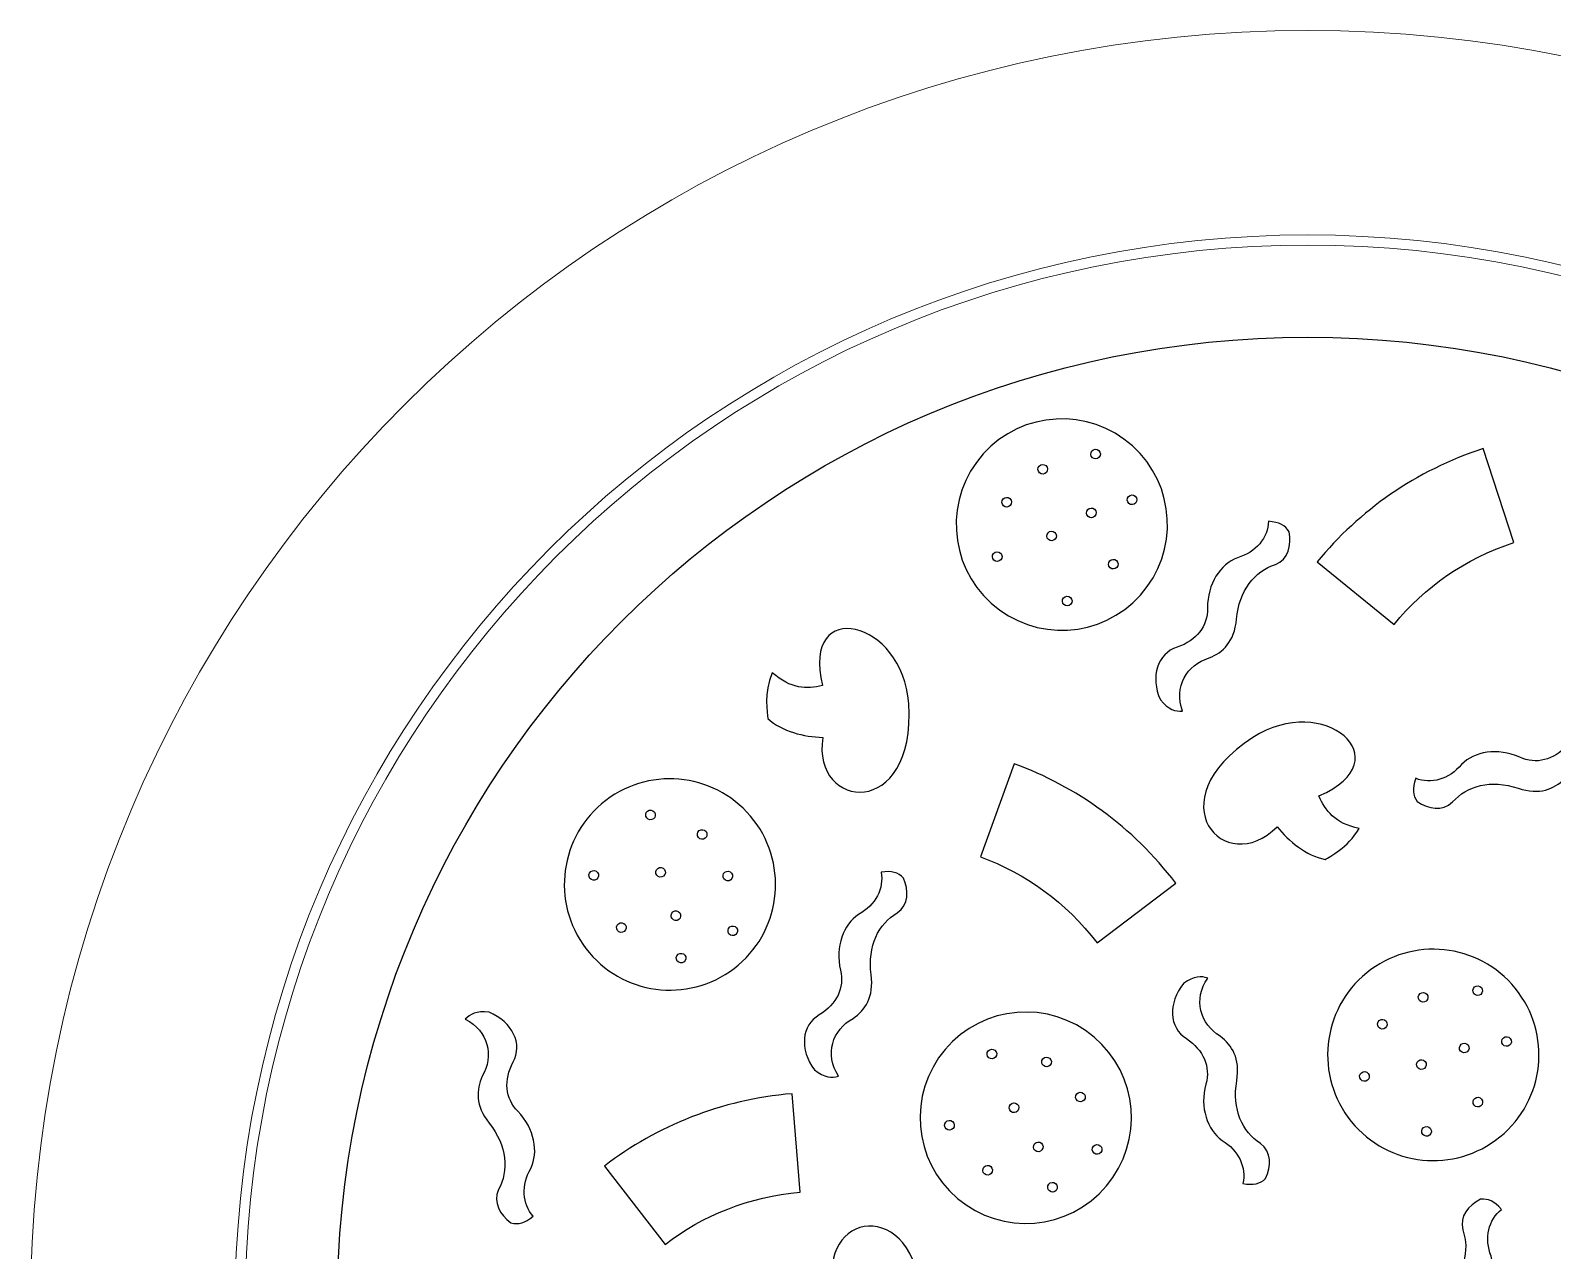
# Model space of a CAD drawing. Header units: millimetres. Extents: x -102 to 102, y -193 to 182.
# Drawn here: x -96.75 to -57.36, y 150.52 to 182.08 of the extents above; entities that cross this region are included whole.
import ezdxf

# ---------------------------------------------------------------- set-up
doc = ezdxf.new("R2010")
doc.units = ezdxf.units.MM
doc.header["$MEASUREMENT"] = 0
doc.layers.add('Layer 1', color=7, linetype='Continuous')

msp = doc.modelspace()

# ---------------------------------------------------------------- linework, layer by layer
at = {"layer": 'Layer 1', "color": 1, "lineweight": 9}
for points in [[(-30.6415, 149.0297), (-30.6415, 130.7738), (-45.4409, 115.9748), (-63.6965, 115.9748), (-63.6965, 115.9748), (-81.952, 115.9748), (-96.7514, 130.7738), (-96.7514, 149.0297), (-96.7514, 149.0297), (-96.7514, 167.2856), (-81.952, 182.0846), (-63.6965, 182.0846), (-63.6965, 182.0846), (-45.4409, 182.0846), (-30.6415, 167.2856), (-30.6415, 149.0297)], [(-35.9329, 149.0297), (-35.9329, 133.6962), (-48.363, 121.2661), (-63.6965, 121.2661), (-63.6965, 121.2661), (-79.03, 121.2661), (-91.4601, 133.6962), (-91.4601, 149.0297), (-91.4601, 149.0297), (-91.4601, 164.3632), (-79.03, 176.7933), (-63.6965, 176.7933), (-63.6965, 176.7933), (-48.363, 176.7933), (-35.9329, 164.3632), (-35.9329, 149.0297)], [(-36.1964, 149.0297), (-36.1964, 133.8419), (-48.5087, 121.5296), (-63.6965, 121.5296), (-63.6965, 121.5296), (-78.8843, 121.5296), (-91.1966, 133.8419), (-91.1966, 149.0297), (-91.1966, 149.0297), (-91.1966, 164.2175), (-78.8843, 176.5298), (-63.6965, 176.5298), (-63.6965, 176.5298), (-48.5087, 176.5298), (-36.1964, 164.2175), (-36.1964, 149.0297)]]:
    msp.add_open_spline(points, degree=3, knots=[0, 0, 0, 0, 0.2, 0.2, 0.2, 0.2, 0.4, 0.4, 0.4, 0.4, 0.6, 0.6, 0.6, 0.6, 1, 1, 1, 1], dxfattribs=at)
at = {"layer": 'Layer 1', "color": 250}
for points, knots in [([(-63.6964, 174.1485), (-77.5694, 174.1485), (-88.8156, 162.9023), (-88.8156, 149.0297), (-88.8156, 149.0297), (-88.8156, 135.157), (-77.5694, 123.9108), (-63.6964, 123.9108), (-63.6964, 123.9108), (-49.8238, 123.9108), (-38.5776, 135.157), (-38.5776, 149.0297), (-38.5776, 149.0297), (-38.5776, 162.9023), (-49.8238, 174.1485), (-63.6964, 174.1485)], [0, 0, 0, 0, 0.2, 0.2, 0.2, 0.2, 0.4, 0.4, 0.4, 0.4, 0.6, 0.6, 0.6, 0.6, 1, 1, 1, 1]), ([(-72.0946, 171.1277), (-71.0867, 172.2516), (-69.3581, 172.3461), (-68.2338, 171.3379), (-68.2338, 171.3379), (-67.1095, 170.33), (-67.0153, 168.6018), (-68.0232, 167.4771), (-68.0232, 167.4771), (-69.0311, 166.3532), (-70.7597, 166.2586), (-71.884, 167.2665), (-71.884, 167.2665), (-73.0083, 168.2747), (-73.1029, 170.003), (-72.0946, 171.1277)], [0, 0, 0, 0, 0.2, 0.2, 0.2, 0.2, 0.4, 0.4, 0.4, 0.4, 0.6, 0.6, 0.6, 0.6, 1, 1, 1, 1]), ([(-69.0923, 171.0414), (-69.0464, 171.0929), (-69.0507, 171.1716), (-69.1022, 171.2178), (-69.1022, 171.2178), (-69.1537, 171.264), (-69.232, 171.2595), (-69.2782, 171.2083), (-69.2782, 171.2083), (-69.3244, 171.1568), (-69.3202, 171.0781), (-69.269, 171.0319), (-69.269, 171.0319), (-69.2172, 170.9857), (-69.1385, 170.9899), (-69.0923, 171.0414)], [0, 0, 0, 0, 0.2, 0.2, 0.2, 0.2, 0.4, 0.4, 0.4, 0.4, 0.6, 0.6, 0.6, 0.6, 1, 1, 1, 1]), ([(-59.1533, 171.2674), (-59.1533, 171.2674), (-58.3635, 168.835), (-58.3635, 168.835), (-58.3635, 168.835), (-59.6246, 168.4254), (-60.6766, 167.6736), (-61.4608, 166.72), (-61.4608, 166.72), (-61.4608, 166.72), (-63.4488, 168.3351), (-63.4488, 168.3351), (-63.4488, 168.3351), (-63.4488, 168.3351), (-63.4491, 168.3354), (-63.4491, 168.3354), (-63.4491, 168.3354), (-62.364, 169.6587), (-60.9024, 170.6994), (-59.1533, 171.2674)], [0, 0, 0, 0, 0.1666667, 0.1666667, 0.1666667, 0.1666667, 0.3333333, 0.3333333, 0.3333333, 0.3333333, 0.5, 0.5, 0.5, 0.5, 0.6666667, 0.6666667, 0.6666667, 0.6666667, 1, 1, 1, 1]), ([(-70.46, 170.6494), (-70.4141, 170.7009), (-70.4183, 170.7796), (-70.4698, 170.8258), (-70.4698, 170.8258), (-70.5213, 170.8716), (-70.6, 170.8674), (-70.6459, 170.8163), (-70.6459, 170.8163), (-70.6921, 170.7644), (-70.6879, 170.6861), (-70.6367, 170.6399), (-70.6367, 170.6399), (-70.5848, 170.5937), (-70.5062, 170.5979), (-70.46, 170.6494)], [0, 0, 0, 0, 0.2, 0.2, 0.2, 0.2, 0.4, 0.4, 0.4, 0.4, 0.6, 0.6, 0.6, 0.6, 1, 1, 1, 1]), ([(-71.3922, 169.7971), (-71.346, 169.8486), (-71.3506, 169.9273), (-71.4017, 169.9735), (-71.4017, 169.9735), (-71.4532, 170.0193), (-71.5319, 170.0151), (-71.5781, 169.9639), (-71.5781, 169.9639), (-71.6243, 169.9121), (-71.6201, 169.8338), (-71.5686, 169.7876), (-71.5686, 169.7876), (-71.5171, 169.7413), (-71.4384, 169.7456), (-71.3922, 169.7971)], [0, 0, 0, 0, 0.2, 0.2, 0.2, 0.2, 0.4, 0.4, 0.4, 0.4, 0.6, 0.6, 0.6, 0.6, 1, 1, 1, 1]), ([(-68.148, 169.8594), (-68.1018, 169.9109), (-68.1063, 169.9892), (-68.1575, 170.0358), (-68.1575, 170.0358), (-68.209, 170.0817), (-68.2877, 170.0774), (-68.3335, 170.0263), (-68.3335, 170.0263), (-68.3801, 169.9744), (-68.3759, 169.8958), (-68.3244, 169.8499), (-68.3244, 169.8499), (-68.2728, 169.8037), (-68.1942, 169.8079), (-68.148, 169.8594)], [0, 0, 0, 0, 0.2, 0.2, 0.2, 0.2, 0.4, 0.4, 0.4, 0.4, 0.6, 0.6, 0.6, 0.6, 1, 1, 1, 1]), ([(-69.2015, 169.5211), (-69.1556, 169.5726), (-69.1598, 169.6513), (-69.2113, 169.6975), (-69.2113, 169.6975), (-69.2628, 169.7434), (-69.3415, 169.7391), (-69.3874, 169.688), (-69.3874, 169.688), (-69.4336, 169.6361), (-69.4294, 169.5574), (-69.3782, 169.5116), (-69.3782, 169.5116), (-69.3263, 169.4654), (-69.248, 169.4696), (-69.2015, 169.5211)], [0, 0, 0, 0, 0.2, 0.2, 0.2, 0.2, 0.4, 0.4, 0.4, 0.4, 0.6, 0.6, 0.6, 0.6, 1, 1, 1, 1]), ([(-70.4073, 168.9137), (-70.3558, 168.8675), (-70.2771, 168.8717), (-70.2309, 168.9233), (-70.2309, 168.9233), (-70.1847, 168.9748), (-70.1892, 169.0534), (-70.2404, 169.0996), (-70.2404, 169.0996), (-70.2919, 169.1455), (-70.3706, 169.1416), (-70.4168, 169.0901), (-70.4168, 169.0901), (-70.463, 169.0386), (-70.4588, 168.9596), (-70.4073, 168.9137)], [0, 0, 0, 0, 0.2, 0.2, 0.2, 0.2, 0.4, 0.4, 0.4, 0.4, 0.6, 0.6, 0.6, 0.6, 1, 1, 1, 1]), ([(-66.289, 167.1384), (-66.2925, 167.7696), (-65.957, 168.274), (-65.5153, 168.4448), (-65.5153, 168.4448), (-65.0366, 168.5785), (-64.7209, 168.962), (-64.7106, 169.387), (-64.7106, 169.387), (-64.433, 169.3616), (-64.2788, 169.2862), (-64.1758, 169.1108), (-64.1758, 169.1108), (-64.1151, 168.7626), (-64.1938, 168.4088), (-64.5332, 168.2673), (-64.5332, 168.2673), (-65.0652, 168.0973), (-65.4698, 167.6002), (-65.5375, 166.853), (-65.5375, 166.853), (-65.5915, 166.2678), (-65.8903, 165.9951), (-66.242, 165.8497), (-66.242, 165.8497), (-66.827, 165.6783), (-67.1688, 165.1019), (-66.937, 164.4767), (-66.937, 164.4767), (-67.1159, 164.4605), (-67.2947, 164.5095), (-67.5092, 164.7674), (-67.5092, 164.7674), (-67.7745, 165.3654), (-67.5851, 165.9722), (-67.075, 166.127), (-67.075, 166.127), (-66.574, 166.3045), (-66.2794, 166.6703), (-66.289, 167.1384)], [0, 0, 0, 0, 0.0909091, 0.0909091, 0.0909091, 0.0909091, 0.1818182, 0.1818182, 0.1818182, 0.1818182, 0.2727273, 0.2727273, 0.2727273, 0.2727273, 0.3636364, 0.3636364, 0.3636364, 0.3636364, 0.4545455, 0.4545455, 0.4545455, 0.4545455, 0.5454545, 0.5454545, 0.5454545, 0.5454546, 0.6363636, 0.6363636, 0.6363636, 0.6363636, 0.7272727, 0.7272727, 0.7272727, 0.7272727, 0.8181818, 0.8181818, 0.8181818, 0.8181818, 1, 1, 1, 1]), ([(-71.6382, 168.3887), (-71.592, 168.4402), (-71.5965, 168.5189), (-71.6477, 168.5651), (-71.6477, 168.5651), (-71.6992, 168.6113), (-71.7779, 168.6071), (-71.8241, 168.5556), (-71.8241, 168.5556), (-71.8703, 168.5041), (-71.8661, 168.4254), (-71.8146, 168.3796), (-71.8146, 168.3796), (-71.7631, 168.333), (-71.6844, 168.3372), (-71.6382, 168.3887)], [0, 0, 0, 0, 0.2, 0.2, 0.2, 0.2, 0.4, 0.4, 0.4, 0.4, 0.6, 0.6, 0.6, 0.6, 1, 1, 1, 1]), ([(-68.6351, 168.1937), (-68.5889, 168.2449), (-68.5935, 168.3235), (-68.6446, 168.3701), (-68.6446, 168.3701), (-68.6961, 168.416), (-68.7748, 168.4114), (-68.8207, 168.3606), (-68.8207, 168.3606), (-68.8672, 168.3087), (-68.863, 168.23), (-68.8115, 168.1842), (-68.8115, 168.1842), (-68.76, 168.138), (-68.6813, 168.1422), (-68.6351, 168.1937)], [0, 0, 0, 0, 0.2, 0.2, 0.2, 0.2, 0.4, 0.4, 0.4, 0.4, 0.6, 0.6, 0.6, 0.6, 1, 1, 1, 1]), ([(-77.5535, 165.4677), (-77.0769, 165.0475), (-76.6546, 165.0369), (-76.2553, 165.135), (-76.2553, 165.135), (-76.807, 167.4563), (-74.1591, 166.8386), (-74.0219, 164.6683), (-74.0219, 164.6683), (-73.8306, 161.6408), (-76.5329, 161.9004), (-76.2475, 163.7934), (-76.2475, 163.7934), (-76.7291, 163.8125), (-77.296, 163.9426), (-77.671, 164.2859), (-77.671, 164.2859), (-77.6798, 164.4288), (-77.7793, 164.9286), (-77.5535, 165.4677)], [0, 0, 0, 0, 0.1666667, 0.1666667, 0.1666667, 0.1666667, 0.3333333, 0.3333333, 0.3333333, 0.3333333, 0.5, 0.5, 0.5, 0.5, 0.6666667, 0.6666667, 0.6666667, 0.6666667, 1, 1, 1, 1]), ([(-69.8268, 167.2387), (-69.7805, 167.2899), (-69.7848, 167.3686), (-69.8363, 167.4151), (-69.8363, 167.4151), (-69.8878, 167.461), (-69.9665, 167.4564), (-70.0123, 167.4056), (-70.0123, 167.4056), (-70.0589, 167.3537), (-70.0547, 167.2751), (-70.0032, 167.2292), (-70.0032, 167.2292), (-69.9516, 167.183), (-69.873, 167.1872), (-69.8268, 167.2387)], [0, 0, 0, 0, 0.2, 0.2, 0.2, 0.2, 0.4, 0.4, 0.4, 0.4, 0.6, 0.6, 0.6, 0.6, 1, 1, 1, 1]), ([(-63.4061, 162.28), (-63.2466, 161.9008), (-62.9859, 161.5684), (-62.3643, 161.4372), (-62.3643, 161.4372), (-62.6614, 160.9338), (-63.1221, 160.7154), (-63.2417, 160.6367), (-63.2417, 160.6367), (-63.7412, 160.7327), (-64.1843, 161.1098), (-64.4873, 161.4848), (-64.4873, 161.4848), (-65.8349, 160.1249), (-67.657, 162.1375), (-65.1146, 163.7923), (-65.1146, 163.7923), (-63.2925, 164.9784), (-61.2146, 163.2233), (-63.4061, 162.28)], [0, 0, 0, 0, 0.1666667, 0.1666667, 0.1666667, 0.1666667, 0.3333333, 0.3333333, 0.3333333, 0.3333333, 0.5, 0.5, 0.5, 0.5, 0.6666667, 0.6666667, 0.6666667, 0.6666667, 1, 1, 1, 1]), ([(-56.9675, 163.5973), (-56.6218, 164.0026), (-55.9896, 163.9331), (-55.5479, 163.4512), (-55.5479, 163.4512), (-55.398, 163.151), (-55.4245, 162.9676), (-55.5109, 162.8102), (-55.5109, 162.8102), (-55.9903, 163.2727), (-56.6557, 163.1909), (-57.0469, 162.7227), (-57.0469, 162.7227), (-57.3206, 162.4585), (-57.6907, 162.2945), (-58.2485, 162.4797), (-58.2485, 162.4797), (-58.9604, 162.716), (-59.5777, 162.5446), (-59.9467, 162.1248), (-59.9467, 162.1248), (-60.2117, 161.8701), (-60.5673, 161.9399), (-60.8618, 162.1346), (-60.8618, 162.1346), (-60.9818, 162.2997), (-60.9895, 162.4712), (-60.9013, 162.7361), (-60.9013, 162.7361), (-60.508, 162.5749), (-60.03, 162.7104), (-59.716, 163.0956), (-59.716, 163.0956), (-59.3826, 163.4322), (-58.7861, 163.5376), (-58.2093, 163.2815), (-58.2093, 163.2815), (-57.7846, 163.0857), (-57.3309, 163.2089), (-56.9675, 163.5973)], [0, 0, 0, 0, 0.0909091, 0.0909091, 0.0909091, 0.0909091, 0.1818182, 0.1818182, 0.1818182, 0.1818182, 0.2727273, 0.2727273, 0.2727273, 0.2727273, 0.3636364, 0.3636364, 0.3636364, 0.3636364, 0.4545455, 0.4545455, 0.4545455, 0.4545455, 0.5454545, 0.5454545, 0.5454545, 0.5454546, 0.6363636, 0.6363636, 0.6363636, 0.6363636, 0.7272727, 0.7272727, 0.7272727, 0.7272727, 0.8181818, 0.8181818, 0.8181818, 0.8181818, 1, 1, 1, 1]), ([(-69.1475, 158.4763), (-69.9497, 159.5326), (-71.006, 160.2776), (-72.1645, 160.7041), (-72.1645, 160.7041), (-72.1645, 160.7041), (-71.2949, 163.1129), (-71.2949, 163.1129), (-71.2949, 163.1129), (-71.2949, 163.1129), (-71.2949, 163.1136), (-71.2949, 163.1136), (-71.2949, 163.1136), (-69.6876, 162.5252), (-68.2232, 161.488), (-67.1109, 160.024), (-67.1109, 160.024), (-67.1109, 160.024), (-69.1475, 158.4763), (-69.1475, 158.4763)], [0, 0, 0, 0, 0.1666667, 0.1666667, 0.1666667, 0.1666667, 0.3333333, 0.3333333, 0.3333333, 0.3333333, 0.5, 0.5, 0.5, 0.5, 0.6666667, 0.6666667, 0.6666667, 0.6666667, 1, 1, 1, 1]), ([(-81.8599, 162.1639), (-80.659, 163.0797), (-78.9435, 162.849), (-78.0276, 161.6489), (-78.0276, 161.6489), (-77.1118, 160.448), (-77.3426, 158.7325), (-78.5427, 157.8166), (-78.5427, 157.8166), (-79.7436, 156.9008), (-81.4591, 157.1315), (-82.3749, 158.3317), (-82.3749, 158.3317), (-83.2907, 159.5326), (-83.06, 161.2481), (-81.8599, 162.1639)], [0, 0, 0, 0, 0.2, 0.2, 0.2, 0.2, 0.4, 0.4, 0.4, 0.4, 0.6, 0.6, 0.6, 0.6, 1, 1, 1, 1]), ([(-80.6281, 161.689), (-80.5735, 161.7307), (-80.5629, 161.8093), (-80.6049, 161.8637), (-80.6049, 161.8637), (-80.6468, 161.9187), (-80.7248, 161.9296), (-80.7798, 161.8877), (-80.7798, 161.8877), (-80.8349, 161.8457), (-80.8451, 161.7677), (-80.8031, 161.7123), (-80.8031, 161.7123), (-80.7615, 161.6577), (-80.6832, 161.6471), (-80.6281, 161.689)], [0, 0, 0, 0, 0.2, 0.2, 0.2, 0.2, 0.4, 0.4, 0.4, 0.4, 0.6, 0.6, 0.6, 0.6, 1, 1, 1, 1]), ([(-79.2908, 161.184), (-79.2361, 161.226), (-79.2255, 161.3043), (-79.2675, 161.359), (-79.2675, 161.359), (-79.3095, 161.4136), (-79.3874, 161.4246), (-79.4425, 161.3826), (-79.4425, 161.3826), (-79.4975, 161.3406), (-79.5077, 161.2626), (-79.4657, 161.2073), (-79.4657, 161.2073), (-79.4241, 161.1526), (-79.3458, 161.142), (-79.2908, 161.184)], [0, 0, 0, 0, 0.2, 0.2, 0.2, 0.2, 0.4, 0.4, 0.4, 0.4, 0.6, 0.6, 0.6, 0.6, 1, 1, 1, 1]), ([(-82.0972, 160.1246), (-82.0425, 160.1666), (-82.0315, 160.2449), (-82.0735, 160.2996), (-82.0735, 160.2996), (-82.1155, 160.3546), (-82.1935, 160.3652), (-82.2485, 160.3232), (-82.2485, 160.3232), (-82.3035, 160.2813), (-82.3141, 160.2033), (-82.2721, 160.1479), (-82.2721, 160.1479), (-82.2305, 160.0932), (-82.1518, 160.0826), (-82.0972, 160.1246)], [0, 0, 0, 0, 0.2, 0.2, 0.2, 0.2, 0.4, 0.4, 0.4, 0.4, 0.6, 0.6, 0.6, 0.6, 1, 1, 1, 1]), ([(-80.3664, 160.2066), (-80.3117, 160.2482), (-80.3011, 160.3266), (-80.3431, 160.3816), (-80.3431, 160.3816), (-80.385, 160.4363), (-80.463, 160.4472), (-80.518, 160.4049), (-80.518, 160.4049), (-80.5731, 160.3632), (-80.5833, 160.2853), (-80.5413, 160.2299), (-80.5413, 160.2299), (-80.4997, 160.1752), (-80.4214, 160.1646), (-80.3664, 160.2066)], [0, 0, 0, 0, 0.2, 0.2, 0.2, 0.2, 0.4, 0.4, 0.4, 0.4, 0.6, 0.6, 0.6, 0.6, 1, 1, 1, 1]), ([(-78.6279, 160.1091), (-78.5733, 160.1507), (-78.5627, 160.229), (-78.6047, 160.2837), (-78.6047, 160.2837), (-78.6466, 160.3388), (-78.7246, 160.3493), (-78.7796, 160.3074), (-78.7796, 160.3074), (-78.8347, 160.2654), (-78.8449, 160.1874), (-78.8029, 160.132), (-78.8029, 160.132), (-78.7613, 160.0773), (-78.683, 160.0671), (-78.6279, 160.1091)], [0, 0, 0, 0, 0.2, 0.2, 0.2, 0.2, 0.4, 0.4, 0.4, 0.4, 0.6, 0.6, 0.6, 0.6, 1, 1, 1, 1]), ([(-75.7886, 157.7722), (-75.929, 158.3871), (-75.711, 158.9526), (-75.3173, 159.2154), (-75.3173, 159.2154), (-74.8791, 159.45), (-74.6544, 159.8931), (-74.7369, 160.3104), (-74.7369, 160.3104), (-74.4604, 160.3457), (-74.2935, 160.3055), (-74.1549, 160.1566), (-74.1549, 160.1566), (-74.0197, 159.8303), (-74.0194, 159.4676), (-74.32, 159.256), (-74.32, 159.256), (-74.8026, 158.9741), (-75.089, 158.4012), (-74.9931, 157.6572), (-74.9931, 157.6572), (-74.9183, 157.0744), (-75.1504, 156.7428), (-75.4626, 156.5244), (-75.4626, 156.5244), (-75.9964, 156.2298), (-76.2041, 155.5931), (-75.8418, 155.0336), (-75.8418, 155.0336), (-76.0129, 154.9785), (-76.1981, 154.9874), (-76.4638, 155.1927), (-76.4638, 155.1927), (-76.8525, 155.7183), (-76.7996, 156.3519), (-76.3357, 156.6137), (-76.3357, 156.6137), (-75.8849, 156.8962), (-75.6767, 157.3171), (-75.7886, 157.7722)], [0, 0, 0, 0, 0.0909091, 0.0909091, 0.0909091, 0.0909091, 0.1818182, 0.1818182, 0.1818182, 0.1818182, 0.2727273, 0.2727273, 0.2727273, 0.2727273, 0.3636364, 0.3636364, 0.3636364, 0.3636364, 0.4545455, 0.4545455, 0.4545455, 0.4545455, 0.5454545, 0.5454545, 0.5454545, 0.5454546, 0.6363636, 0.6363636, 0.6363636, 0.6363636, 0.7272727, 0.7272727, 0.7272727, 0.7272727, 0.8181818, 0.8181818, 0.8181818, 0.8181818, 1, 1, 1, 1]), ([(-79.9719, 159.0839), (-79.9172, 159.1255), (-79.9063, 159.2038), (-79.9482, 159.2585), (-79.9482, 159.2585), (-79.9902, 159.3135), (-80.0682, 159.3245), (-80.1232, 159.2821), (-80.1232, 159.2821), (-80.1783, 159.2405), (-80.1888, 159.1622), (-80.1469, 159.1071), (-80.1469, 159.1071), (-80.1049, 159.0525), (-80.0266, 159.0419), (-79.9719, 159.0839)], [0, 0, 0, 0, 0.2, 0.2, 0.2, 0.2, 0.4, 0.4, 0.4, 0.4, 0.6, 0.6, 0.6, 0.6, 1, 1, 1, 1]), ([(-81.3816, 158.7755), (-81.3273, 158.8172), (-81.3163, 158.8955), (-81.3583, 158.9502), (-81.3583, 158.9502), (-81.4003, 159.0052), (-81.4783, 159.0161), (-81.5333, 158.9738), (-81.5333, 158.9738), (-81.5883, 158.9318), (-81.5989, 158.8538), (-81.5569, 158.7988), (-81.5569, 158.7988), (-81.515, 158.7438), (-81.4366, 158.7335), (-81.3816, 158.7755)], [0, 0, 0, 0, 0.2, 0.2, 0.2, 0.2, 0.4, 0.4, 0.4, 0.4, 0.6, 0.6, 0.6, 0.6, 1, 1, 1, 1]), ([(-78.6734, 158.7152), (-78.6318, 158.6606), (-78.5535, 158.65), (-78.4984, 158.6923), (-78.4984, 158.6923), (-78.4437, 158.7339), (-78.4332, 158.8119), (-78.4751, 158.8669), (-78.4751, 158.8669), (-78.5171, 158.922), (-78.5951, 158.9325), (-78.6501, 158.8906), (-78.6501, 158.8906), (-78.7052, 158.8486), (-78.7154, 158.7703), (-78.6734, 158.7152)], [0, 0, 0, 0, 0.2, 0.2, 0.2, 0.2, 0.4, 0.4, 0.4, 0.4, 0.6, 0.6, 0.6, 0.6, 1, 1, 1, 1]), ([(-58.7219, 153.4588), (-59.8938, 152.5066), (-61.6157, 152.6844), (-62.5675, 153.8567), (-62.5675, 153.8567), (-63.5197, 155.0286), (-63.3419, 156.7505), (-62.1696, 157.7023), (-62.1696, 157.7023), (-60.9977, 158.6545), (-59.2757, 158.4763), (-58.3239, 157.3044), (-58.3239, 157.3044), (-57.3718, 156.1325), (-57.55, 154.4106), (-58.7219, 153.4588)], [0, 0, 0, 0, 0.2, 0.2, 0.2, 0.2, 0.4, 0.4, 0.4, 0.4, 0.6, 0.6, 0.6, 0.6, 1, 1, 1, 1]), ([(-80.0115, 158.0086), (-79.9699, 157.9539), (-79.8915, 157.9434), (-79.8365, 157.9853), (-79.8365, 157.9853), (-79.7818, 158.0273), (-79.7713, 158.1053), (-79.8132, 158.1603), (-79.8132, 158.1603), (-79.8552, 158.2154), (-79.9332, 158.2256), (-79.9882, 158.184), (-79.9882, 158.184), (-80.0432, 158.142), (-80.0535, 158.0637), (-80.0115, 158.0086)], [0, 0, 0, 0, 0.2, 0.2, 0.2, 0.2, 0.4, 0.4, 0.4, 0.4, 0.6, 0.6, 0.6, 0.6, 1, 1, 1, 1]), ([(-65.9584, 156.0623), (-65.6547, 155.8323), (-65.4349, 155.4922), (-65.5319, 154.9126), (-65.5319, 154.9126), (-65.6554, 154.1728), (-65.3908, 153.5897), (-64.9188, 153.2898), (-64.9188, 153.2898), (-64.6263, 153.0668), (-64.6401, 152.7052), (-64.7875, 152.3839), (-64.7875, 152.3839), (-64.9315, 152.2399), (-65.1001, 152.2061), (-65.3749, 152.2523), (-65.3749, 152.2523), (-65.2765, 152.6657), (-65.485, 153.1169), (-65.9136, 153.3678), (-65.9136, 153.3678), (-66.2974, 153.6447), (-66.4943, 154.218), (-66.3306, 154.8276), (-66.3306, 154.8276), (-66.2025, 155.2777), (-66.3948, 155.7067), (-66.8344, 156.0055), (-66.8344, 156.0055), (-67.2884, 156.2845), (-67.3173, 156.9195), (-66.9091, 157.4307), (-66.9091, 157.4307), (-66.6357, 157.6251), (-66.4505, 157.6272), (-66.2819, 157.5662), (-66.2819, 157.5662), (-66.6647, 157.0208), (-66.4805, 156.3759), (-65.9584, 156.0623)], [0, 0, 0, 0, 0.0909091, 0.0909091, 0.0909091, 0.0909091, 0.1818182, 0.1818182, 0.1818182, 0.1818182, 0.2727273, 0.2727273, 0.2727273, 0.2727273, 0.3636364, 0.3636364, 0.3636364, 0.3636364, 0.4545455, 0.4545455, 0.4545455, 0.4545455, 0.5454545, 0.5454545, 0.5454545, 0.5454546, 0.6363636, 0.6363636, 0.6363636, 0.6363636, 0.7272727, 0.7272727, 0.7272727, 0.7272727, 0.8181818, 0.8181818, 0.8181818, 0.8181818, 1, 1, 1, 1]), ([(-60.6304, 156.9737), (-60.5771, 157.0171), (-60.569, 157.0958), (-60.6124, 157.1494), (-60.6124, 157.1494), (-60.6558, 157.203), (-60.7345, 157.2111), (-60.7877, 157.1677), (-60.7877, 157.1677), (-60.8417, 157.124), (-60.8498, 157.0453), (-60.8064, 156.9921), (-60.8064, 156.9921), (-60.7627, 156.9381), (-60.684, 156.9303), (-60.6304, 156.9737)], [0, 0, 0, 0, 0.2, 0.2, 0.2, 0.2, 0.4, 0.4, 0.4, 0.4, 0.6, 0.6, 0.6, 0.6, 1, 1, 1, 1]), ([(-59.2183, 157.1467), (-59.1647, 157.1901), (-59.1565, 157.2687), (-59.2003, 157.3224), (-59.2003, 157.3224), (-59.2437, 157.3756), (-59.3223, 157.3837), (-59.3756, 157.3404), (-59.3756, 157.3404), (-59.4296, 157.297), (-59.4374, 157.2183), (-59.394, 157.1647), (-59.394, 157.1647), (-59.3502, 157.1107), (-59.2719, 157.1029), (-59.2183, 157.1467)], [0, 0, 0, 0, 0.2, 0.2, 0.2, 0.2, 0.4, 0.4, 0.4, 0.4, 0.6, 0.6, 0.6, 0.6, 1, 1, 1, 1]), ([(-73.0789, 155.7233), (-72.1034, 156.8754), (-70.3784, 157.019), (-69.2255, 156.0432), (-69.2255, 156.0432), (-68.0733, 155.0674), (-67.9297, 153.3427), (-68.9055, 152.1898), (-68.9055, 152.1898), (-69.8813, 151.0373), (-71.606, 150.8941), (-72.7586, 151.8699), (-72.7586, 151.8699), (-73.9114, 152.8453), (-74.0547, 154.5704), (-73.0789, 155.7233)], [0, 0, 0, 0, 0.2, 0.2, 0.2, 0.2, 0.4, 0.4, 0.4, 0.4, 0.6, 0.6, 0.6, 0.6, 1, 1, 1, 1]), ([(-84.8814, 156.6846), (-84.2782, 156.4327), (-83.9981, 155.8619), (-84.2623, 155.3987), (-84.2623, 155.3987), (-84.5043, 154.9253), (-84.4665, 154.4571), (-84.1378, 154.1238), (-84.1378, 154.1238), (-83.7017, 153.668), (-83.5987, 153.0707), (-83.8019, 152.6432), (-83.8019, 152.6432), (-84.0573, 152.2166), (-84.0235, 151.7213), (-83.7381, 151.4056), (-83.7381, 151.4056), (-83.9571, 151.2331), (-84.1212, 151.1823), (-84.3173, 151.2395), (-84.3173, 151.2395), (-84.6006, 151.4494), (-84.7865, 151.7605), (-84.6366, 152.0964), (-84.6366, 152.0964), (-84.3674, 152.586), (-84.4157, 153.2252), (-84.8789, 153.8144), (-84.8789, 153.8144), (-85.2434, 154.2762), (-85.2137, 154.6804), (-85.0578, 155.0276), (-85.0578, 155.0276), (-84.7505, 155.5539), (-84.8991, 156.208), (-85.4967, 156.5025), (-85.4967, 156.5025), (-85.3778, 156.637), (-85.2148, 156.7241), (-84.8814, 156.6846)], [0, 0, 0, 0, 0.0909091, 0.0909091, 0.0909091, 0.0909091, 0.1818182, 0.1818182, 0.1818182, 0.1818182, 0.2727273, 0.2727273, 0.2727273, 0.2727273, 0.3636364, 0.3636364, 0.3636364, 0.3636364, 0.4545455, 0.4545455, 0.4545455, 0.4545455, 0.5454545, 0.5454545, 0.5454545, 0.5454546, 0.6363636, 0.6363636, 0.6363636, 0.6363636, 0.7272727, 0.7272727, 0.7272727, 0.7272727, 0.8181818, 0.8181818, 0.8181818, 0.8181818, 1, 1, 1, 1]), ([(-61.8424, 156.4721), (-61.896, 156.4287), (-61.9042, 156.3501), (-61.8608, 156.2965), (-61.8608, 156.2965), (-61.817, 156.2428), (-61.7383, 156.2347), (-61.6847, 156.2785), (-61.6847, 156.2785), (-61.6311, 156.3219), (-61.6233, 156.4005), (-61.6667, 156.4541), (-61.6667, 156.4541), (-61.7105, 156.5078), (-61.7888, 156.5155), (-61.8424, 156.4721)], [0, 0, 0, 0, 0.2, 0.2, 0.2, 0.2, 0.4, 0.4, 0.4, 0.4, 0.6, 0.6, 0.6, 0.6, 1, 1, 1, 1]), ([(-58.6285, 156.0246), (-58.6821, 155.9809), (-58.6902, 155.9022), (-58.6468, 155.8489), (-58.6468, 155.8489), (-58.6034, 155.7953), (-58.5248, 155.7872), (-58.4711, 155.8306), (-58.4711, 155.8306), (-58.4172, 155.874), (-58.4094, 155.9526), (-58.4531, 156.0063), (-58.4531, 156.0063), (-58.4965, 156.0602), (-58.5752, 156.068), (-58.6285, 156.0246)], [0, 0, 0, 0, 0.2, 0.2, 0.2, 0.2, 0.4, 0.4, 0.4, 0.4, 0.6, 0.6, 0.6, 0.6, 1, 1, 1, 1]), ([(-71.7743, 155.524), (-71.7298, 155.5763), (-71.7362, 155.6553), (-71.7887, 155.6997), (-71.7887, 155.6997), (-71.8417, 155.7445), (-71.9203, 155.7378), (-71.9648, 155.6853), (-71.9648, 155.6853), (-72.0096, 155.6327), (-72.0029, 155.5537), (-71.9503, 155.5092), (-71.9503, 155.5092), (-71.8977, 155.4644), (-71.8191, 155.4711), (-71.7743, 155.524)], [0, 0, 0, 0, 0.2, 0.2, 0.2, 0.2, 0.4, 0.4, 0.4, 0.4, 0.6, 0.6, 0.6, 0.6, 1, 1, 1, 1]), ([(-59.7223, 155.8558), (-59.7759, 155.8124), (-59.784, 155.7337), (-59.7406, 155.6805), (-59.7406, 155.6805), (-59.6972, 155.6268), (-59.6186, 155.6184), (-59.565, 155.6621), (-59.565, 155.6621), (-59.511, 155.7055), (-59.5032, 155.7842), (-59.547, 155.8378), (-59.547, 155.8378), (-59.5904, 155.8914), (-59.669, 155.8992), (-59.7223, 155.8558)], [0, 0, 0, 0, 0.2, 0.2, 0.2, 0.2, 0.4, 0.4, 0.4, 0.4, 0.6, 0.6, 0.6, 0.6, 1, 1, 1, 1]), ([(-70.3597, 155.318), (-70.3149, 155.3706), (-70.3216, 155.4493), (-70.3742, 155.4937), (-70.3742, 155.4937), (-70.4267, 155.5385), (-70.5058, 155.5318), (-70.5502, 155.4796), (-70.5502, 155.4796), (-70.595, 155.4267), (-70.5883, 155.348), (-70.5354, 155.3032), (-70.5354, 155.3032), (-70.4832, 155.2588), (-70.4042, 155.2655), (-70.3597, 155.318)], [0, 0, 0, 0, 0.2, 0.2, 0.2, 0.2, 0.4, 0.4, 0.4, 0.4, 0.6, 0.6, 0.6, 0.6, 1, 1, 1, 1]), ([(-60.6569, 155.409), (-60.7003, 155.4622), (-60.779, 155.4707), (-60.8323, 155.4273), (-60.8323, 155.4273), (-60.8859, 155.3836), (-60.8944, 155.3049), (-60.851, 155.2516), (-60.851, 155.2516), (-60.8072, 155.1977), (-60.7286, 155.1895), (-60.6749, 155.2333), (-60.6749, 155.2333), (-60.6213, 155.2767), (-60.6132, 155.3553), (-60.6569, 155.409)], [0, 0, 0, 0, 0.2, 0.2, 0.2, 0.2, 0.4, 0.4, 0.4, 0.4, 0.6, 0.6, 0.6, 0.6, 1, 1, 1, 1]), ([(-62.3061, 155.1203), (-62.3597, 155.0765), (-62.3682, 154.9978), (-62.3248, 154.9446), (-62.3248, 154.9446), (-62.2811, 154.891), (-62.2024, 154.8825), (-62.1488, 154.9262), (-62.1488, 154.9262), (-62.0951, 154.9696), (-62.087, 155.0483), (-62.1308, 155.1019), (-62.1308, 155.1019), (-62.1742, 155.1555), (-62.2528, 155.1636), (-62.3061, 155.1203)], [0, 0, 0, 0, 0.2, 0.2, 0.2, 0.2, 0.4, 0.4, 0.4, 0.4, 0.6, 0.6, 0.6, 0.6, 1, 1, 1, 1]), ([(-80.3285, 150.6789), (-80.3285, 150.6789), (-81.8934, 152.706), (-81.8934, 152.706), (-81.8934, 152.706), (-81.8934, 152.706), (-81.8937, 152.7063), (-81.8937, 152.7063), (-81.8937, 152.7063), (-80.5345, 153.7463), (-78.8733, 154.4243), (-77.0409, 154.5767), (-77.0409, 154.5767), (-77.0409, 154.5767), (-76.8289, 152.0279), (-76.8289, 152.0279), (-76.8289, 152.0279), (-78.1504, 151.9182), (-79.3467, 151.4275), (-80.3285, 150.6789)], [0, 0, 0, 0, 0.1666667, 0.1666667, 0.1666667, 0.1666667, 0.3333333, 0.3333333, 0.3333333, 0.3333333, 0.5, 0.5, 0.5, 0.5, 0.6666667, 0.6666667, 0.6666667, 0.6666667, 1, 1, 1, 1]), ([(-69.4812, 154.4106), (-69.4368, 154.4631), (-69.4435, 154.5418), (-69.4957, 154.5863), (-69.4957, 154.5863), (-69.5486, 154.6311), (-69.6273, 154.6244), (-69.6717, 154.5721), (-69.6717, 154.5721), (-69.7165, 154.5192), (-69.7098, 154.4406), (-69.6573, 154.3958), (-69.6573, 154.3958), (-69.6047, 154.3513), (-69.526, 154.358), (-69.4812, 154.4106)], [0, 0, 0, 0, 0.2, 0.2, 0.2, 0.2, 0.4, 0.4, 0.4, 0.4, 0.6, 0.6, 0.6, 0.6, 1, 1, 1, 1]), ([(-59.3709, 154.456), (-59.4245, 154.4123), (-59.433, 154.3336), (-59.3896, 154.2804), (-59.3896, 154.2804), (-59.3458, 154.2267), (-59.2672, 154.2183), (-59.2135, 154.262), (-59.2135, 154.262), (-59.1599, 154.3054), (-59.1518, 154.3841), (-59.1956, 154.4377), (-59.1956, 154.4377), (-59.2389, 154.4913), (-59.3176, 154.4994), (-59.3709, 154.456)], [0, 0, 0, 0, 0.2, 0.2, 0.2, 0.2, 0.4, 0.4, 0.4, 0.4, 0.6, 0.6, 0.6, 0.6, 1, 1, 1, 1]), ([(-71.2, 154.1322), (-71.1555, 154.1848), (-71.1622, 154.2635), (-71.2144, 154.3083), (-71.2144, 154.3083), (-71.2674, 154.3527), (-71.346, 154.3464), (-71.3905, 154.2938), (-71.3905, 154.2938), (-71.4353, 154.2412), (-71.4286, 154.1622), (-71.376, 154.1174), (-71.376, 154.1174), (-71.3235, 154.073), (-71.2448, 154.0797), (-71.2, 154.1322)], [0, 0, 0, 0, 0.2, 0.2, 0.2, 0.2, 0.4, 0.4, 0.4, 0.4, 0.6, 0.6, 0.6, 0.6, 1, 1, 1, 1]), ([(-72.8726, 153.6806), (-72.8281, 153.7328), (-72.8348, 153.8118), (-72.887, 153.8563), (-72.887, 153.8563), (-72.94, 153.9011), (-73.0186, 153.8944), (-73.0631, 153.8418), (-73.0631, 153.8418), (-73.1079, 153.7892), (-73.1012, 153.7106), (-73.0486, 153.6658), (-73.0486, 153.6658), (-72.996, 153.621), (-72.9174, 153.6277), (-72.8726, 153.6806)], [0, 0, 0, 0, 0.2, 0.2, 0.2, 0.2, 0.4, 0.4, 0.4, 0.4, 0.6, 0.6, 0.6, 0.6, 1, 1, 1, 1]), ([(-60.6976, 153.6999), (-60.7512, 153.6561), (-60.7597, 153.5775), (-60.7163, 153.5242), (-60.7163, 153.5242), (-60.6726, 153.4706), (-60.5939, 153.4621), (-60.5403, 153.5058), (-60.5403, 153.5058), (-60.4867, 153.5492), (-60.4785, 153.6279), (-60.5223, 153.6815), (-60.5223, 153.6815), (-60.5657, 153.7351), (-60.6443, 153.7433), (-60.6976, 153.6999)], [0, 0, 0, 0, 0.2, 0.2, 0.2, 0.2, 0.4, 0.4, 0.4, 0.4, 0.6, 0.6, 0.6, 0.6, 1, 1, 1, 1]), ([(-70.5733, 153.1207), (-70.5285, 153.173), (-70.5352, 153.252), (-70.5878, 153.2964), (-70.5878, 153.2964), (-70.6403, 153.3412), (-70.7194, 153.3345), (-70.7638, 153.282), (-70.7638, 153.282), (-70.8086, 153.2294), (-70.8019, 153.1504), (-70.7493, 153.1056), (-70.7493, 153.1056), (-70.6968, 153.0611), (-70.6181, 153.0678), (-70.5733, 153.1207)], [0, 0, 0, 0, 0.2, 0.2, 0.2, 0.2, 0.4, 0.4, 0.4, 0.4, 0.6, 0.6, 0.6, 0.6, 1, 1, 1, 1]), ([(-69.0502, 153.0546), (-69.0058, 153.1072), (-69.0125, 153.1858), (-69.0647, 153.2303), (-69.0647, 153.2303), (-69.1176, 153.2751), (-69.1963, 153.2684), (-69.2407, 153.2158), (-69.2407, 153.2158), (-69.2855, 153.1633), (-69.2788, 153.0846), (-69.2263, 153.0398), (-69.2263, 153.0398), (-69.1737, 152.9953), (-69.095, 153.002), (-69.0502, 153.0546)], [0, 0, 0, 0, 0.2, 0.2, 0.2, 0.2, 0.4, 0.4, 0.4, 0.4, 0.6, 0.6, 0.6, 0.6, 1, 1, 1, 1]), ([(-71.8842, 152.5165), (-71.8394, 152.569), (-71.8461, 152.6477), (-71.8986, 152.6922), (-71.8986, 152.6922), (-71.9515, 152.737), (-72.0302, 152.7303), (-72.0747, 152.6777), (-72.0747, 152.6777), (-72.1195, 152.6251), (-72.1128, 152.5465), (-72.0598, 152.5017), (-72.0598, 152.5017), (-72.0076, 152.4572), (-71.929, 152.4636), (-71.8842, 152.5165)], [0, 0, 0, 0, 0.2, 0.2, 0.2, 0.2, 0.4, 0.4, 0.4, 0.4, 0.6, 0.6, 0.6, 0.6, 1, 1, 1, 1]), ([(-70.3811, 152.0621), (-70.3285, 152.0176), (-70.2498, 152.0243), (-70.205, 152.0769), (-70.205, 152.0769), (-70.1606, 152.1294), (-70.1673, 152.2081), (-70.2199, 152.2526), (-70.2199, 152.2526), (-70.2724, 152.2974), (-70.3511, 152.2907), (-70.3959, 152.2381), (-70.3959, 152.2381), (-70.4403, 152.1855), (-70.4336, 152.1069), (-70.3811, 152.0621)], [0, 0, 0, 0, 0.2, 0.2, 0.2, 0.2, 0.4, 0.4, 0.4, 0.4, 0.6, 0.6, 0.6, 0.6, 1, 1, 1, 1]), ([(-77.1775, 147.954), (-77.43, 148.4811), (-77.3553, 148.9849), (-77.3528, 149.1284), (-77.3528, 149.1284), (-76.9958, 149.49), (-76.4356, 149.6474), (-75.9551, 149.6904), (-75.9551, 149.6904), (-76.3336, 151.5668), (-73.6472, 151.9588), (-73.6895, 148.9252), (-73.6895, 148.9252), (-73.7199, 146.7518), (-76.3347, 146.0046), (-75.8976, 148.3499), (-75.8976, 148.3499), (-76.3008, 148.4282), (-76.7224, 148.3971), (-77.1775, 147.954)], [0, 0, 0, 0, 0.1666667, 0.1666667, 0.1666667, 0.1666667, 0.3333333, 0.3333333, 0.3333333, 0.3333333, 0.5, 0.5, 0.5, 0.5, 0.6666667, 0.6666667, 0.6666667, 0.6666667, 1, 1, 1, 1]), ([(-60.5821, 148.232), (-60.6784, 148.6003), (-60.6403, 149.0035), (-60.2053, 149.3987), (-60.2053, 149.3987), (-59.6504, 149.9031), (-59.4969, 150.5251), (-59.6818, 151.0528), (-59.6818, 151.0528), (-59.7735, 151.4084), (-59.5389, 151.6847), (-59.2242, 151.8455), (-59.2242, 151.8455), (-59.0217, 151.8695), (-58.8686, 151.7912), (-58.6813, 151.5852), (-58.6813, 151.5852), (-59.0147, 151.3213), (-59.13, 150.838), (-58.9487, 150.3755), (-58.9487, 150.3755), (-58.8192, 149.9201), (-59.02, 149.3479), (-59.5252, 148.9711), (-59.5252, 148.9711), (-59.9047, 148.6966), (-60.0194, 148.2412), (-59.8589, 147.7343), (-59.8589, 147.7343), (-59.6751, 147.2337), (-60.0462, 146.7168), (-60.6823, 146.5683), (-60.6823, 146.5683), (-61.0178, 146.5842), (-61.1645, 146.6978), (-61.2591, 146.8502), (-61.2591, 146.8502), (-60.6209, 147.0418), (-60.3665, 147.6619), (-60.5821, 148.232)], [0, 0, 0, 0, 0.0909091, 0.0909091, 0.0909091, 0.0909091, 0.1818182, 0.1818182, 0.1818182, 0.1818182, 0.2727273, 0.2727273, 0.2727273, 0.2727273, 0.3636364, 0.3636364, 0.3636364, 0.3636364, 0.4545455, 0.4545455, 0.4545455, 0.4545455, 0.5454545, 0.5454545, 0.5454545, 0.5454546, 0.6363636, 0.6363636, 0.6363636, 0.6363636, 0.7272727, 0.7272727, 0.7272727, 0.7272727, 0.8181818, 0.8181818, 0.8181818, 0.8181818, 1, 1, 1, 1])]:
    msp.add_open_spline(points, degree=3, knots=knots, dxfattribs=at)

doc.saveas('drawing.dxf')
